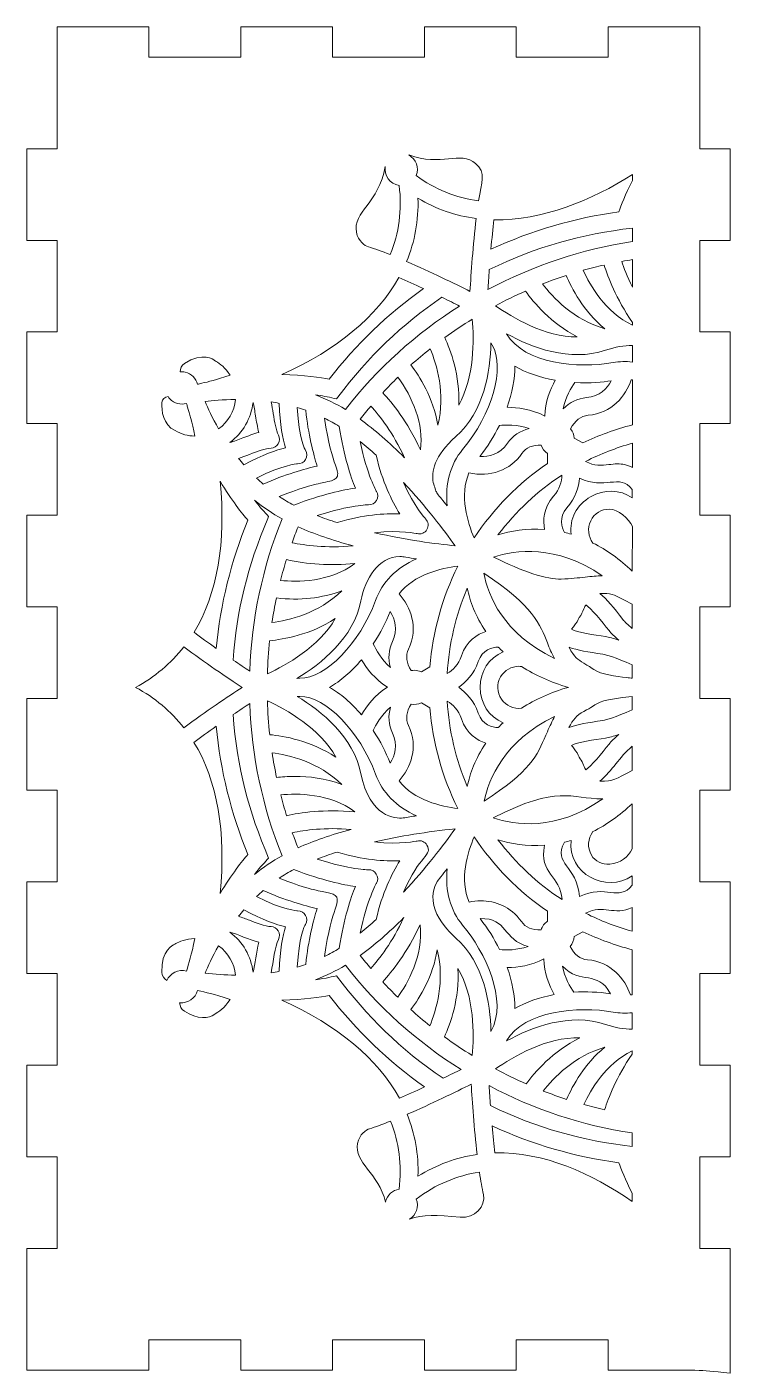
# Model space of a CAD drawing. Header units: inches. Extents: x 19 to 901, y 150 to 529.
# Drawn here: x 475 to 673.1, y 150 to 529.2 of the extents above; entities that cross this region are included whole.
import ezdxf

# ---------------------------------------------------------------- set-up
doc = ezdxf.new("R2010")
doc.units = ezdxf.units.IN
doc.header["$MEASUREMENT"] = 0
doc.layers.add('_U+0421_U+043B_U+043E_U+0439 1', color=7, linetype='Continuous')

# ---------------------------------------------------------------- blocks, each defined once
blk = doc.blocks.new('block 2')
at = {"layer": '_U+0421_U+043B_U+043E_U+0439 1', "lineweight": 0}
for points, knots in [([(673.06, 469.06), (673.06, 469.06), (673.06, 494.87), (673.06, 494.87), (673.06, 494.87), (664.56, 494.87), (664.56, 494.87), (664.56, 494.87), (664.56, 520.68), (664.56, 520.68), (664.56, 520.68), (664.56, 520.68), (664.56, 520.68), (664.56, 520.68), (664.56, 529.18), (664.56, 529.18), (664.56, 529.18), (638.7, 529.18), (638.7, 529.18), (638.7, 529.18), (638.7, 520.68), (638.7, 520.68), (638.7, 520.68), (612.84, 520.68), (612.84, 520.68), (612.84, 520.68), (612.84, 529.18), (612.84, 529.18), (612.84, 529.18), (586.99, 529.18), (586.99, 529.18), (586.99, 529.18), (586.99, 520.68), (586.99, 520.68), (586.99, 520.68), (561.13, 520.68), (561.13, 520.68), (561.13, 520.68), (561.13, 529.18), (561.13, 529.18), (561.13, 529.18), (535.27, 529.18), (535.27, 529.18), (535.27, 529.18), (535.27, 520.68), (535.27, 520.68), (535.27, 520.68), (509.41, 520.68), (509.41, 520.68), (509.41, 520.68), (509.41, 529.18), (509.41, 529.18), (509.41, 529.18), (483.55, 529.18), (483.55, 529.18), (483.55, 518.22), (483.55, 526.81), (483.55, 494.87), (483.55, 494.87), (475.05, 494.87), (475.05, 494.87), (475.05, 494.87), (475.05, 469.06), (475.05, 469.06), (475.05, 469.06), (483.55, 469.06), (483.55, 469.06), (483.55, 469.06), (483.56, 443.25), (483.56, 443.25), (483.56, 443.25), (475.05, 443.25), (475.05, 443.25), (475.05, 443.25), (475.05, 417.43), (475.05, 417.43), (475.05, 417.43), (483.56, 417.43), (483.56, 417.43), (483.56, 417.43), (483.56, 391.62), (483.56, 391.62), (483.56, 391.62), (475.05, 391.62), (475.05, 391.62), (475.05, 391.62), (475.05, 365.81), (475.05, 365.81), (475.05, 365.81), (483.56, 365.81), (483.56, 365.81), (483.56, 365.81), (483.56, 340), (483.56, 340), (483.56, 340), (475.05, 340), (475.05, 340), (475.05, 340), (475.05, 314.19), (475.05, 314.19), (475.05, 314.19), (483.57, 314.19), (483.57, 314.19), (483.57, 314.19), (483.57, 288.38), (483.57, 288.38), (483.57, 288.38), (475.05, 288.38), (475.05, 288.38), (475.05, 288.38), (475.05, 262.56), (475.05, 262.56), (475.05, 262.56), (483.57, 262.56), (483.57, 262.56), (483.57, 262.56), (483.57, 236.75), (483.57, 236.75), (483.57, 236.75), (475.05, 236.75), (475.05, 236.75), (475.05, 236.75), (475.05, 210.94), (475.05, 210.94), (475.05, 210.94), (483.57, 210.94), (483.57, 210.94), (483.57, 210.94), (483.58, 185.13), (483.58, 185.13), (483.58, 185.13), (475.05, 185.13), (475.05, 185.13), (475.05, 185.13), (475.05, 150.81), (475.05, 150.81), (485.96, 150.79), (479.03, 150.79), (509.41, 150.79), (509.41, 150.79), (509.41, 159.32), (509.41, 159.32), (509.41, 159.32), (535.27, 159.32), (535.27, 159.32), (535.27, 159.32), (535.27, 150.79), (535.27, 150.79), (535.27, 150.79), (561.13, 150.79), (561.13, 150.79), (561.13, 150.79), (561.13, 159.32), (561.13, 159.32), (561.13, 159.32), (586.99, 159.32), (586.99, 159.32), (586.99, 159.32), (586.99, 150.79), (586.99, 150.79), (586.99, 150.79), (612.84, 150.79), (612.84, 150.79), (612.84, 150.79), (612.84, 159.32), (612.84, 159.32), (612.84, 159.32), (638.7, 159.32), (638.7, 159.32), (638.7, 159.32), (638.7, 150.79), (638.7, 150.79), (669.08, 150.79), (662.15, 151.02), (673.06, 150), (673.06, 150), (673.06, 185.13), (673.06, 185.13), (673.06, 185.13), (664.56, 185.13), (664.56, 185.13), (664.56, 185.13), (664.56, 210.94), (664.56, 210.94), (664.56, 210.94), (673.06, 210.94), (673.06, 210.94), (673.06, 210.94), (673.06, 236.75), (673.06, 236.75), (673.06, 236.75), (664.56, 236.75), (664.56, 236.75), (664.56, 236.75), (664.56, 262.56), (664.56, 262.56), (664.56, 262.56), (673.06, 262.56), (673.06, 262.56), (673.06, 262.56), (673.06, 288.38), (673.06, 288.38), (673.06, 288.38), (664.56, 288.38), (664.56, 288.38), (664.56, 288.38), (664.56, 314.19), (664.56, 314.19), (664.56, 314.19), (673.06, 314.19), (673.06, 314.19), (673.06, 314.19), (673.06, 340), (673.06, 340), (673.06, 340), (664.56, 340), (664.56, 340), (664.56, 340), (664.56, 365.81), (664.56, 365.81), (664.56, 365.81), (673.06, 365.81), (673.06, 365.81), (673.06, 365.81), (673.06, 391.62), (673.06, 391.62), (673.06, 391.62), (664.56, 391.62), (664.56, 391.62), (664.56, 391.62), (664.56, 417.44), (664.56, 417.44), (664.56, 417.44), (673.06, 417.44), (673.06, 417.44), (673.06, 417.44), (673.06, 443.25), (673.06, 443.25), (673.06, 443.25), (664.56, 443.25), (664.56, 443.25), (664.56, 443.25), (664.56, 469.06), (664.56, 469.06), (664.56, 469.06), (673.06, 469.06), (673.06, 469.06), (673.06, 469.06), (673.06, 469.06), (673.06, 469.06)], [0, 0, 0, 0, 1, 1, 1, 2, 2, 2, 3, 3, 3, 4, 4, 4, 5, 5, 5, 6, 6, 6, 7, 7, 7, 8, 8, 8, 9, 9, 9, 10, 10, 10, 11, 11, 11, 12, 12, 12, 13, 13, 13, 14, 14, 14, 15, 15, 15, 16, 16, 16, 17, 17, 17, 18, 18, 18, 19, 19, 19, 20, 20, 20, 21, 21, 21, 22, 22, 22, 23, 23, 23, 24, 24, 24, 25, 25, 25, 26, 26, 26, 27, 27, 27, 28, 28, 28, 29, 29, 29, 30, 30, 30, 31, 31, 31, 32, 32, 32, 33, 33, 33, 34, 34, 34, 35, 35, 35, 36, 36, 36, 37, 37, 37, 38, 38, 38, 39, 39, 39, 40, 40, 40, 41, 41, 41, 42, 42, 42, 43, 43, 43, 44, 44, 44, 45, 45, 45, 46, 46, 46, 47, 47, 47, 48, 48, 48, 49, 49, 49, 50, 50, 50, 51, 51, 51, 52, 52, 52, 53, 53, 53, 54, 54, 54, 55, 55, 55, 56, 56, 56, 57, 57, 57, 58, 58, 58, 59, 59, 59, 60, 60, 60, 61, 61, 61, 62, 62, 62, 63, 63, 63, 64, 64, 64, 65, 65, 65, 66, 66, 66, 67, 67, 67, 68, 68, 68, 69, 69, 69, 70, 70, 70, 71, 71, 71, 72, 72, 72, 73, 73, 73, 74, 74, 74, 75, 75, 75, 76, 76, 76, 77, 77, 77, 78, 78, 78, 79, 79, 79, 80, 80, 80, 81, 81, 81, 82, 82, 82, 83, 83, 83, 83]), ([(601.39, 490.72), (604.45, 488.08), (603.04, 485.42), (602.25, 480.21), (595.83, 481.02), (589.93, 483.4), (584.67, 487.3), (585.58, 489.54), (584.58, 491.89), (582.59, 493.11), (591.61, 489.73), (597.17, 494.38), (601.39, 490.72)], [0, 0, 0, 0, 1, 1, 1, 2, 2, 2, 3, 3, 3, 4, 4, 4, 4]), ([(575.93, 489.84), (575.69, 487.43), (577.14, 484.91), (579.88, 484.53), (580.7, 477.61), (579.85, 471.06), (577.33, 465.03), (574.98, 465.97), (572.92, 466.71), (571.2, 467.25), (570.25, 467.55), (568.33, 468.78), (567.84, 471.36), (566.74, 477.07), (574.25, 479.64), (575.93, 489.84)], [0, 0, 0, 0, 1, 1, 1, 2, 2, 2, 3, 3, 3, 4, 4, 4, 5, 5, 5, 5]), ([(606.57, 474.86), (620.22, 474.6), (634.11, 480.36), (645.57, 487.59), (645.57, 487.59), (645.57, 485.9), (645.57, 485.9), (643.58, 481.96), (642.38, 478.85), (641.75, 477.07), (629.3, 475.39), (617.18, 471.85), (605.71, 466.55), (605.98, 469.57), (606.27, 472.35), (606.57, 474.86)], [0, 0, 0, 0, 1, 1, 1, 2, 2, 2, 3, 3, 3, 4, 4, 4, 5, 5, 5, 5]), ([(585.17, 480.93), (590.21, 477.88), (595.71, 475.96), (601.57, 475.21), (600.67, 467.75), (600.12, 459.69), (599.82, 454.69), (595.56, 456.84), (588.66, 460.21), (581.98, 463.1), (584.29, 468.71), (585.36, 474.69), (585.17, 480.93)], [0, 0, 0, 0, 1, 1, 1, 2, 2, 2, 3, 3, 3, 4, 4, 4, 4]), ([(605.24, 460.81), (618.56, 467.34), (631.22, 470.77), (645.57, 472.51), (645.57, 472.51), (645.56, 468.69), (645.56, 468.69), (631.28, 466.54), (617.6, 461.99), (604.86, 455.17), (604.96, 456.72), (605.09, 458.66), (605.24, 460.81)], [0, 0, 0, 0, 1, 1, 1, 2, 2, 2, 3, 3, 3, 4, 4, 4, 4]), ([(642.57, 463.12), (643.6, 463.31), (644.59, 463.48), (645.56, 463.64), (645.56, 463.64), (645.56, 455.86), (645.56, 455.86), (644.07, 458.87), (643.13, 461.4), (642.57, 463.12)], [0, 0, 0, 0, 1, 1, 1, 2, 2, 2, 3, 3, 3, 3]), ([(620.23, 456.77), (622.42, 457.63), (624.65, 458.43), (626.89, 459.16), (628.37, 455.65), (631.75, 449.07), (637.8, 444.18), (629.05, 446.55), (623.03, 453.09), (620.23, 456.77)], [0, 0, 0, 0, 1, 1, 1, 2, 2, 2, 3, 3, 3, 3]), ([(631.72, 460.62), (633.67, 461.17), (635.65, 461.67), (637.62, 462.11), (638.66, 458.71), (640.94, 452.76), (645.55, 445.9), (645.55, 445.9), (645.55, 445.15), (645.55, 445.15), (637.84, 448.86), (633.55, 456.51), (631.72, 460.62)], [0, 0, 0, 0, 1, 1, 1, 2, 2, 2, 3, 3, 3, 4, 4, 4, 4]), ([(579.8, 458.59), (581.93, 457.67), (584.24, 456.63), (586.69, 455.49), (576.62, 448.29), (567.72, 439.72), (560.2, 429.98), (557.84, 430.43), (553.12, 431.16), (546.79, 431.24), (562.39, 438.29), (573.72, 447.67), (579.8, 458.59)], [0, 0, 0, 0, 1, 1, 1, 2, 2, 2, 3, 3, 3, 4, 4, 4, 4]), ([(564.73, 421.45), (562.09, 423.05), (559.28, 424.41), (556.29, 425.53), (558.06, 425.29), (559.86, 424.97), (561.59, 424.54), (561.59, 424.54), (562.23, 424.39), (562.23, 424.39), (562.23, 424.39), (562.63, 424.91), (562.63, 424.91), (571.24, 436.37), (580.55, 445.31), (591.89, 453.02), (593.81, 452.09), (595.53, 451.24), (596.91, 450.55), (584.57, 442.78), (573.75, 433), (564.73, 421.45)], [0, 0, 0, 0, 1, 1, 1, 2, 2, 2, 3, 3, 3, 4, 4, 4, 5, 5, 5, 6, 6, 6, 7, 7, 7, 7]), ([(630.03, 441.86), (620.89, 441.86), (611.74, 447.32), (607.02, 450.65), (609.77, 452.13), (612.6, 453.51), (615.46, 454.78), (617.69, 451.63), (622.57, 445.7), (630.03, 441.86)], [0, 0, 0, 0, 1, 1, 1, 2, 2, 2, 3, 3, 3, 3]), ([(596.63, 422.67), (597.01, 431.01), (594.33, 438.17), (592.71, 441.66), (595.21, 443.48), (597.8, 445.22), (600.44, 446.85), (600.96, 441.14), (601.12, 430.57), (596.63, 422.67)], [0, 0, 0, 0, 1, 1, 1, 2, 2, 2, 3, 3, 3, 3]), ([(597.75, 410.14), (594.24, 405.96), (592.76, 400.53), (593.39, 394.29), (592.76, 395.07), (592.26, 395.68), (591.87, 396.15), (590.71, 397.57), (590.46, 397.87), (590.1, 398.76), (590.1, 398.76), (590, 399.09), (590, 399.09), (589.83, 399.67), (589.66, 400.24), (589.48, 400.81), (588.96, 403.73), (589.65, 408.33), (595.82, 413.77), (603.78, 420.79), (605.57, 432.15), (605.72, 440.21), (605.72, 440.21), (606.1, 439.56), (606.1, 439.56), (609.79, 433.24), (606.04, 420.04), (597.75, 410.14)], [0, 0, 0, 0, 1, 1, 1, 2, 2, 2, 3, 3, 3, 4, 4, 4, 5, 5, 5, 6, 6, 6, 7, 7, 7, 8, 8, 8, 9, 9, 9, 9]), ([(640.16, 434.63), (630.28, 432.89), (615.14, 434.13), (610.12, 442.77), (617.15, 438.87), (627.9, 434.72), (637.98, 438.11), (640.76, 439.04), (643.29, 439.5), (645.55, 439.44), (645.55, 439.44), (645.55, 434.79), (645.55, 434.79), (643.75, 435), (641.94, 434.94), (640.16, 434.63)], [0, 0, 0, 0, 1, 1, 1, 2, 2, 2, 3, 3, 3, 4, 4, 4, 5, 5, 5, 5]), ([(519.38, 434.37), (524.61, 437.73), (527.72, 435.4), (527.9, 435.26), (528.02, 435.18), (528.17, 435.08), (528.33, 434.98), (529.34, 434.32), (530.94, 433.28), (532.24, 431.05), (528.21, 429.73), (526.21, 429.26), (524.26, 428.8), (523.87, 428.71), (523.49, 428.62), (523.09, 428.52), (522.66, 430.16), (521.34, 431.48), (519.59, 431.91), (519.11, 432.03), (518.64, 432.07), (518.18, 432.04), (518.24, 432.98), (518.54, 433.83), (519.38, 434.37)], [0, 0, 0, 0, 1, 1, 1, 2, 2, 2, 3, 3, 3, 4, 4, 4, 5, 5, 5, 6, 6, 6, 7, 7, 7, 8, 8, 8, 8]), ([(583.2, 433.96), (584.96, 435.53), (586.77, 437.06), (588.61, 438.53), (590.4, 434.27), (593.07, 425.79), (590.73, 417), (589.53, 424.69), (585.5, 430.92), (583.2, 433.96)], [0, 0, 0, 0, 1, 1, 1, 2, 2, 2, 3, 3, 3, 3]), ([(620.85, 419.57), (617.12, 421.58), (613.11, 422.03), (610.31, 422.03), (610.3, 422.03), (610.29, 422.03), (610.28, 422.03), (611.74, 426.12), (612.48, 430.07), (612.44, 433.64), (615.57, 431.79), (619.45, 430.44), (623.84, 429.67), (622.36, 427.05), (620.94, 423.54), (620.85, 419.57)], [0, 0, 0, 0, 1, 1, 1, 2, 2, 2, 3, 3, 3, 4, 4, 4, 5, 5, 5, 5]), ([(585.86, 410.1), (582.14, 418.05), (577.91, 423.32), (575.27, 426.14), (576.65, 427.63), (578.07, 429.09), (579.52, 430.51), (583.55, 424.99), (586.93, 417.25), (585.86, 410.1)], [0, 0, 0, 0, 1, 1, 1, 2, 2, 2, 3, 3, 3, 3]), ([(626.08, 421.62), (626.68, 424.88), (628.31, 427.58), (629.34, 429.03), (633.81, 428.77), (637.26, 429.15), (639.62, 429.49), (638.44, 427.26), (636.35, 425.08), (632.67, 424.76), (630.1, 424.54), (627.87, 423.47), (626.08, 421.62)], [0, 0, 0, 0, 1, 1, 1, 2, 2, 2, 3, 3, 3, 4, 4, 4, 4]), ([(631.62, 411.99), (631.62, 411.99), (629.18, 413.37), (629.18, 413.37), (629.1, 414.31), (628.76, 415.19), (628.17, 415.93), (629.35, 418.31), (631, 419.6), (633.09, 419.78), (639.79, 420.36), (643.67, 425.18), (645.2, 429.78), (645.31, 429.76), (645.43, 429.75), (645.55, 429.73), (645.55, 429.73), (645.54, 417.07), (645.54, 417.07), (640.73, 415.83), (636.05, 414.12), (631.62, 411.99)], [0, 0, 0, 0, 1, 1, 1, 2, 2, 2, 3, 3, 3, 4, 4, 4, 5, 5, 5, 6, 6, 6, 7, 7, 7, 7]), ([(513.04, 423.39), (513.09, 424.46), (513.87, 424.86), (514.8, 425.04), (514.94, 424.83), (515.1, 424.63), (515.28, 424.44), (516.52, 423.14), (518.33, 422.66), (519.97, 423.11), (520.07, 422.77), (520.18, 422.43), (520.28, 422.09), (520.84, 420.21), (521.47, 418.11), (522.35, 413.92), (520.41, 413.94), (518.51, 414.45), (516.76, 415.46), (513.28, 417.11), (512.93, 421.14), (513.04, 423.39)], [0, 0, 0, 0, 1, 1, 1, 2, 2, 2, 3, 3, 3, 4, 4, 4, 5, 5, 5, 6, 6, 6, 7, 7, 7, 7]), ([(529.03, 415.99), (527.25, 419.1), (526.02, 421.83), (525.26, 423.66), (527.22, 423.92), (530.2, 424.21), (533.77, 424.23), (533.48, 420.88), (531.77, 417.91), (529.03, 415.99)], [0, 0, 0, 0, 1, 1, 1, 2, 2, 2, 3, 3, 3, 3]), ([(538.72, 423.4), (538.99, 422.35), (539.21, 421.01), (539.44, 419.61), (539.69, 418.04), (539.96, 416.43), (540.33, 414.96), (538.88, 414.55), (537.35, 413.97), (535.87, 413.41), (534.55, 412.91), (533.28, 412.43), (532.23, 412.14), (535.84, 414.82), (538.21, 418.93), (538.72, 423.4)], [0, 0, 0, 0, 1, 1, 1, 2, 2, 2, 3, 3, 3, 4, 4, 4, 5, 5, 5, 5]), ([(545.88, 414.19), (545.16, 415.57), (544.78, 417.96), (544.4, 420.27), (544.22, 421.37), (544.04, 422.49), (543.82, 423.54), (544.59, 423.42), (545.35, 423.29), (546.09, 423.15), (546.33, 417.05), (547.11, 413.08), (547.85, 410.62), (545.35, 410.02), (541.52, 408.72), (536.12, 405.87), (535.62, 406.45), (535.13, 407.04), (534.65, 407.65), (535.64, 407.97), (536.69, 408.37), (537.71, 408.76), (539.92, 409.6), (542.21, 410.46), (543.78, 410.53), (544.63, 410.57), (545.4, 411.04), (545.83, 411.78), (546.26, 412.53), (546.28, 413.42), (545.88, 414.19)], [0, 0, 0, 0, 1, 1, 1, 2, 2, 2, 3, 3, 3, 4, 4, 4, 5, 5, 5, 6, 6, 6, 7, 7, 7, 8, 8, 8, 9, 9, 9, 10, 10, 10, 10]), ([(553.47, 409.92), (553.41, 410.03), (551.66, 413.19), (551.16, 421.94), (551.96, 421.71), (552.76, 421.45), (553.55, 421.18), (554.24, 414.53), (555.74, 408.82), (556.76, 405.47), (553.35, 404.68), (547.65, 403.12), (541.55, 400.4), (540.92, 400.95), (540.3, 401.51), (539.7, 402.09), (547.18, 405.85), (550.8, 406.08), (551.26, 406.09), (552.2, 406.08), (553.02, 406.53), (553.5, 407.32), (553.98, 408.13), (553.97, 409.12), (553.47, 409.92)], [0, 0, 0, 0, 1, 1, 1, 2, 2, 2, 3, 3, 3, 4, 4, 4, 5, 5, 5, 6, 6, 6, 7, 7, 7, 8, 8, 8, 8]), ([(581.41, 407.8), (577.12, 412.11), (572.93, 415.75), (568.9, 418.67), (569.9, 419.94), (570.91, 421.18), (571.93, 422.37), (574.39, 419.67), (578.11, 414.87), (581.41, 407.8)], [0, 0, 0, 0, 1, 1, 1, 2, 2, 2, 3, 3, 3, 3]), ([(561.92, 405.75), (561.17, 407.91), (559.84, 411.8), (558.86, 418.98), (560.3, 418.27), (561.65, 417.51), (563.01, 416.64), (564.34, 408.11), (566.24, 402.41), (567.53, 399.26), (564.15, 398.79), (558.27, 397.59), (550.22, 394.47), (548.78, 395.22), (547.44, 396.01), (546.11, 396.9), (552.82, 399.65), (556.88, 400.49), (559.14, 400.96), (560.95, 401.34), (561.85, 401.53), (562.33, 402.36), (562.8, 403.19), (562.49, 404.1), (561.92, 405.75)], [0, 0, 0, 0, 1, 1, 1, 2, 2, 2, 3, 3, 3, 4, 4, 4, 5, 5, 5, 6, 6, 6, 7, 7, 7, 8, 8, 8, 8]), ([(616.48, 416.05), (613.94, 415.44), (611.86, 414.03), (610.36, 411.89), (608.18, 408.76), (605.17, 408.07), (602.61, 408.21), (604.83, 411.07), (606.56, 413.82), (608.09, 416.91), (609.72, 417.09), (613.12, 417.25), (616.48, 416.05)], [0, 0, 0, 0, 1, 1, 1, 2, 2, 2, 3, 3, 3, 4, 4, 4, 4]), ([(573.47, 398.34), (573.44, 398.39), (570.87, 402.86), (568.87, 412.4), (570.35, 411.21), (571.87, 409.91), (573.39, 408.53), (575.12, 401.08), (577.79, 395.63), (580.05, 392.03), (575.8, 392.18), (569.75, 391.77), (562.42, 389.54), (560.46, 390.17), (558.58, 390.83), (556.81, 391.52), (566.13, 394.58), (571.21, 394.56), (571.24, 394.56), (572.14, 394.51), (572.99, 394.98), (573.47, 395.78), (573.95, 396.59), (573.95, 397.55), (573.47, 398.34)], [0, 0, 0, 0, 1, 1, 1, 2, 2, 2, 3, 3, 3, 4, 4, 4, 5, 5, 5, 6, 6, 6, 7, 7, 7, 8, 8, 8, 8]), ([(600.98, 385.23), (599.17, 389.53), (596.79, 397.24), (599.53, 403.59), (605.48, 402.23), (611.15, 404.28), (614.46, 409.03), (615.61, 410.67), (617.45, 411.48), (619.86, 411.4), (620.19, 410.43), (620.81, 409.61), (621.64, 409.02), (621.64, 409.02), (621.62, 406.22), (621.62, 406.22), (613.52, 400.68), (606.42, 393.46), (600.98, 385.23)], [0, 0, 0, 0, 1, 1, 1, 2, 2, 2, 3, 3, 3, 4, 4, 4, 5, 5, 5, 6, 6, 6, 6]), ([(641.36, 406.08), (640.52, 406.08), (639.7, 405.99), (638.9, 405.9), (636.85, 405.67), (634.9, 405.45), (632.38, 406.79), (636.57, 408.92), (640.98, 410.63), (645.54, 411.9), (645.54, 411.9), (645.54, 405.12), (645.54, 405.12), (644.02, 405.87), (642.66, 406.08), (641.36, 406.08)], [0, 0, 0, 0, 1, 1, 1, 2, 2, 2, 3, 3, 3, 4, 4, 4, 5, 5, 5, 5]), ([(620.84, 387.64), (615.68, 388.01), (611.18, 387.17), (607.7, 386.07), (612.68, 392.68), (618.84, 398.45), (625.72, 402.94), (625.62, 401.1), (625.06, 398.94), (623.37, 397.02), (620.4, 393.64), (620.34, 390.07), (620.84, 387.64)], [0, 0, 0, 0, 1, 1, 1, 2, 2, 2, 3, 3, 3, 4, 4, 4, 4]), ([(628.28, 386.27), (627.64, 386.46), (627.01, 386.63), (626.39, 386.78), (625.66, 388.16), (624.72, 390.98), (627.12, 393.71), (629.58, 396.51), (630.45, 399.59), (630.67, 402.08), (634.23, 400.39), (637.02, 400.67), (639.32, 400.9), (641.86, 401.15), (643.56, 401.32), (645.53, 398.86), (645.53, 397.89), (645.53, 397.13), (645.53, 396.53), (642.05, 398.91), (637.65, 399.08), (633.79, 396.85), (629.84, 394.58), (627.79, 390.55), (628.28, 386.27)], [0, 0, 0, 0, 1, 1, 1, 2, 2, 2, 3, 3, 3, 4, 4, 4, 5, 5, 5, 6, 6, 6, 7, 7, 7, 8, 8, 8, 8]), ([(529.46, 401.22), (532.7, 395.78), (535.68, 392.06), (537.25, 390.24), (532.52, 378.73), (529.54, 366.59), (528.37, 354.12), (526.1, 355.72), (523.99, 357.24), (522.1, 358.65), (528.66, 369.41), (531.17, 384.03), (529.46, 401.22)], [0, 0, 0, 0, 1, 1, 1, 2, 2, 2, 3, 3, 3, 4, 4, 4, 4]), ([(572.97, 386.69), (580.28, 387.57), (584.85, 386.45), (584.9, 386.44), (586, 386.15), (587.12, 386.62), (587.69, 387.6), (588.27, 388.59), (588.12, 389.8), (587.32, 390.61), (587.28, 390.65), (584.03, 394.07), (581.13, 400.82), (587.34, 394.14), (592.46, 387.43), (595.64, 383.03), (590.23, 383.58), (581.86, 384.66), (572.97, 386.69)], [0, 0, 0, 0, 1, 1, 1, 2, 2, 2, 3, 3, 3, 4, 4, 4, 5, 5, 5, 6, 6, 6, 6]), ([(542.86, 390.67), (542.86, 390.67), (543.11, 391.28), (543.11, 391.28), (543.11, 391.28), (542.66, 391.75), (542.66, 391.75), (541.43, 393.04), (540.25, 394.44), (539.16, 395.85), (541.62, 393.83), (544.2, 392.06), (546.91, 390.58), (541.36, 376.87), (538.3, 362.46), (537.78, 347.72), (536.5, 348.57), (534.9, 349.64), (533.11, 350.85), (534.08, 364.64), (537.18, 377.3), (542.86, 390.67)], [0, 0, 0, 0, 1, 1, 1, 2, 2, 2, 3, 3, 3, 4, 4, 4, 5, 5, 5, 6, 6, 6, 7, 7, 7, 7]), ([(645.53, 375.89), (641.99, 379.23), (638.27, 381.88), (634.44, 383.81), (633.08, 385.61), (632.84, 387.97), (633.82, 390.02), (634.81, 392.1), (636.79, 393.35), (639.1, 393.35), (641.52, 393.35), (644.62, 390.7), (645.58, 388.46), (645.58, 388.46), (645.53, 375.89), (645.53, 375.89)], [0, 0, 0, 0, 1, 1, 1, 2, 2, 2, 3, 3, 3, 4, 4, 4, 5, 5, 5, 5]), ([(566.94, 383), (559.26, 382.33), (553.28, 383.14), (549.71, 383.9), (550.24, 385.38), (550.8, 386.87), (551.4, 388.36), (555.9, 386.34), (561.11, 384.55), (566.94, 383)], [0, 0, 0, 0, 1, 1, 1, 2, 2, 2, 3, 3, 3, 3]), ([(632.28, 374.2), (630.35, 373.99), (628.16, 373.74), (625.54, 373.63), (621.57, 373.49), (614.56, 375.78), (606.47, 379.86), (612.47, 381.82), (624.01, 383.5), (637.08, 374.59), (635.6, 374.57), (634.04, 374.39), (632.28, 374.2)], [0, 0, 0, 0, 1, 1, 1, 2, 2, 2, 3, 3, 3, 4, 4, 4, 4]), ([(573.21, 367.64), (568.79, 355.54), (559.24, 345.7), (551.91, 345.7), (551.91, 345.7), (551.04, 345.63), (551.04, 345.63), (557.96, 349.77), (566.99, 357.03), (569.11, 367.5), (570.36, 373.73), (573.89, 379.97), (580.08, 379.97), (580.62, 379.97), (581.17, 379.93), (581.75, 379.83), (582.74, 379.66), (583.74, 379.5), (584.75, 379.35), (579.04, 376.77), (575.08, 372.77), (573.21, 367.64)], [0, 0, 0, 0, 1, 1, 1, 2, 2, 2, 3, 3, 3, 4, 4, 4, 5, 5, 5, 6, 6, 6, 7, 7, 7, 7]), ([(567.4, 378.01), (560.26, 372.71), (551.11, 372.79), (546.47, 373.27), (546.97, 375.23), (547.52, 377.19), (548.12, 379.12), (553.85, 377.79), (560.57, 377.41), (567.4, 378.01)], [0, 0, 0, 0, 1, 1, 1, 2, 2, 2, 3, 3, 3, 3]), ([(588.54, 348.92), (588.54, 348.92), (586.13, 347.51), (586.13, 347.51), (585.49, 347.8), (584.8, 347.95), (584.11, 347.95), (583.83, 347.95), (583.55, 347.93), (583.27, 347.88), (581.9, 350.02), (581.64, 352.04), (582.52, 353.91), (585.39, 360.05), (583.11, 365.84), (579.84, 369.47), (583.98, 374.92), (591.8, 376.7), (596.39, 377.28), (591.99, 368.46), (589.29, 358.71), (588.54, 348.92)], [0, 0, 0, 0, 1, 1, 1, 2, 2, 2, 3, 3, 3, 4, 4, 4, 5, 5, 5, 6, 6, 6, 7, 7, 7, 7]), ([(603.71, 375.29), (617.57, 366.26), (619.73, 360.65), (621.64, 355.67), (622.21, 354.19), (622.76, 352.75), (623.59, 351.32), (609.09, 358.21), (604.9, 369.11), (603.71, 375.29)], [0, 0, 0, 0, 1, 1, 1, 2, 2, 2, 3, 3, 3, 3]), ([(563.69, 370.34), (557.29, 363.97), (548.65, 362.01), (544.06, 361.41), (544.41, 363.73), (544.83, 366.06), (545.32, 368.35), (551.78, 367.54), (558.26, 368.25), (563.69, 370.34)], [0, 0, 0, 0, 1, 1, 1, 2, 2, 2, 3, 3, 3, 3]), ([(599.03, 371.06), (599.82, 367.5), (601.34, 363.17), (604.25, 358.89), (601.89, 358.11), (598.83, 356.28), (597.39, 352.01), (596.57, 349.57), (594.97, 348), (593.43, 347.01), (593.88, 355.22), (595.79, 363.44), (599.03, 371.06)], [0, 0, 0, 0, 1, 1, 1, 2, 2, 2, 3, 3, 3, 4, 4, 4, 4]), ([(645.52, 359.76), (644.27, 360.79), (643.39, 361.63), (642.89, 362.26), (640.29, 365.54), (638.27, 368.01), (636.42, 369.57), (639.48, 369.74), (640.37, 369.26), (642.92, 367.92), (643.62, 367.55), (644.48, 367.1), (645.52, 366.59), (645.52, 366.59), (645.52, 359.76), (645.52, 359.76)], [0, 0, 0, 0, 1, 1, 1, 2, 2, 2, 3, 3, 3, 4, 4, 4, 5, 5, 5, 5]), ([(577.99, 356.03), (576.9, 353.7), (576.71, 351.23), (577.42, 348.76), (574.86, 350.93), (573.33, 353.75), (572.59, 355.38), (574.7, 358.57), (576.09, 361.42), (577.35, 364.5), (578.72, 362.37), (579.59, 359.45), (577.99, 356.03)], [0, 0, 0, 0, 1, 1, 1, 2, 2, 2, 3, 3, 3, 4, 4, 4, 4]), ([(638.97, 359.15), (639.58, 358.38), (640.51, 357.47), (641.76, 356.4), (640.2, 356.95), (638.95, 357.29), (637.98, 357.43), (634.89, 357.89), (629.93, 358.62), (628.45, 359.51), (628.59, 359.72), (628.81, 360.04), (629.17, 360.51), (629.71, 361.24), (630.28, 361.99), (630.57, 362.86), (631.18, 363.56), (631.56, 364.45), (631.9, 365.25), (632.13, 365.79), (632.29, 366.14), (632.41, 366.36), (633.92, 365.52), (637.03, 361.6), (638.97, 359.15)], [0, 0, 0, 0, 1, 1, 1, 2, 2, 2, 3, 3, 3, 4, 4, 4, 5, 5, 5, 6, 6, 6, 7, 7, 7, 8, 8, 8, 8]), ([(561.89, 362.5), (557.31, 354.57), (548.01, 349.38), (542.77, 346.95), (542.86, 350.07), (543.07, 353.2), (543.4, 356.29), (547.25, 356.65), (554.84, 357.93), (561.89, 362.5)], [0, 0, 0, 0, 1, 1, 1, 2, 2, 2, 3, 3, 3, 3]), ([(505.64, 343.15), (511.02, 346.05), (515.59, 349.87), (519.24, 354.54), (525.08, 350.2), (531.56, 345.83), (535.62, 343.15), (531.99, 340.76), (525.24, 336.23), (519.24, 331.77), (515.59, 336.44), (511.02, 340.27), (505.64, 343.15)], [0, 0, 0, 0, 1, 1, 1, 2, 2, 2, 3, 3, 3, 4, 4, 4, 4]), ([(609.15, 333.17), (608.67, 332.72), (608.21, 332.26), (607.77, 331.8), (606.2, 331.87), (603.28, 332.48), (602.13, 335.9), (600.94, 339.43), (598.69, 341.72), (596.65, 343.16), (598.69, 344.59), (600.94, 346.88), (602.13, 350.41), (603.28, 353.82), (606.2, 354.44), (607.77, 354.51), (608.21, 354.05), (608.67, 353.6), (609.15, 353.14), (605.16, 351.42), (602.68, 347.68), (602.68, 343.19), (602.67, 338.66), (605.16, 334.89), (609.15, 333.17)], [0, 0, 0, 0, 1, 1, 1, 2, 2, 2, 3, 3, 3, 4, 4, 4, 5, 5, 5, 6, 6, 6, 7, 7, 7, 8, 8, 8, 8]), ([(645.51, 345.72), (645.08, 345.78), (644.54, 345.85), (643.86, 345.92), (641.14, 346.24), (636.59, 346.76), (634.67, 348.16), (633.53, 349), (632.59, 349.55), (631.85, 349.98), (630.17, 350.96), (629.23, 351.51), (627.71, 354.43), (629.99, 353.61), (633.12, 353.1), (637.25, 352.48), (638.3, 352.33), (640.58, 351.67), (645.51, 349.47), (645.51, 349.47), (645.51, 345.72), (645.51, 345.72)], [0, 0, 0, 0, 1, 1, 1, 2, 2, 2, 3, 3, 3, 4, 4, 4, 5, 5, 5, 6, 6, 6, 7, 7, 7, 7]), ([(569.24, 335.41), (566.41, 338.75), (563.34, 341.39), (560.23, 343.15), (563.35, 344.93), (566.43, 347.58), (569.27, 350.94), (570.67, 348.57), (573.04, 345.38), (576.59, 343.2), (573.02, 341.01), (570.64, 337.79), (569.24, 335.41)], [0, 0, 0, 0, 1, 1, 1, 2, 2, 2, 3, 3, 3, 4, 4, 4, 4]), ([(614.36, 337.28), (612.11, 337), (609.96, 337.97), (608.68, 339.84), (607.37, 341.75), (607.27, 344.08), (608.43, 346.09), (609.52, 347.97), (611.48, 349.08), (613.61, 349.08), (613.85, 349.08), (614.11, 349.06), (614.36, 349.03), (618.14, 346.55), (622.55, 344.58), (627.52, 343.15), (622.55, 341.73), (618.14, 339.76), (614.36, 337.28)], [0, 0, 0, 0, 1, 1, 1, 2, 2, 2, 3, 3, 3, 4, 4, 4, 5, 5, 5, 6, 6, 6, 6]), ([(533.11, 335.46), (534.88, 336.66), (536.48, 337.73), (537.78, 338.59), (538.3, 323.85), (541.36, 309.44), (546.91, 295.73), (544.2, 294.25), (541.62, 292.49), (539.16, 290.46), (540.95, 292.78), (542.15, 294.03), (543.12, 295.03), (537.57, 308.06), (534.16, 320.53), (533.11, 335.46)], [0, 0, 0, 0, 1, 1, 1, 2, 2, 2, 3, 3, 3, 4, 4, 4, 5, 5, 5, 5]), ([(562.05, 323.51), (554.97, 328.15), (547.3, 329.45), (543.43, 329.82), (543.08, 332.98), (542.86, 336.18), (542.77, 339.36), (548.09, 336.9), (557.55, 331.6), (562.05, 323.51)], [0, 0, 0, 0, 1, 1, 1, 2, 2, 2, 3, 3, 3, 3]), ([(573.21, 318.67), (575.08, 313.54), (579.04, 309.55), (584.75, 306.97), (583.5, 306.77), (582.27, 306.57), (580.99, 306.35), (578.84, 306.15), (571.6, 306.46), (569.11, 318.81), (567, 329.23), (558.04, 336.47), (551.15, 340.61), (551.15, 340.61), (551.91, 340.61), (551.91, 340.61), (559.24, 340.61), (568.79, 330.77), (573.21, 318.67)], [0, 0, 0, 0, 1, 1, 1, 2, 2, 2, 3, 3, 3, 4, 4, 4, 5, 5, 5, 6, 6, 6, 6]), ([(577.99, 330.28), (579.59, 326.87), (578.72, 323.95), (577.35, 321.81), (576.03, 325.03), (574.7, 327.76), (572.57, 330.96), (573.25, 332.42), (574.81, 335.34), (577.43, 337.59), (576.71, 335.11), (576.89, 332.62), (577.99, 330.28)], [0, 0, 0, 0, 1, 1, 1, 2, 2, 2, 3, 3, 3, 4, 4, 4, 4]), ([(579.84, 316.84), (583.11, 320.46), (585.39, 326.26), (582.52, 332.4), (581.64, 334.26), (581.9, 336.29), (583.27, 338.43), (584.25, 338.25), (585.23, 338.38), (586.13, 338.8), (586.13, 338.8), (588.55, 337.39), (588.55, 337.39), (589.29, 327.6), (591.99, 317.84), (596.4, 309.02), (591.8, 309.59), (583.99, 311.36), (579.84, 316.84)], [0, 0, 0, 0, 1, 1, 1, 2, 2, 2, 3, 3, 3, 4, 4, 4, 5, 5, 5, 6, 6, 6, 6]), ([(593.43, 339.3), (594.97, 338.31), (596.57, 336.74), (597.39, 334.3), (598.83, 330.03), (601.89, 328.2), (604.25, 327.42), (601.34, 323.14), (599.82, 318.81), (599.03, 315.25), (595.79, 322.87), (593.88, 331.09), (593.43, 339.3)], [0, 0, 0, 0, 1, 1, 1, 2, 2, 2, 3, 3, 3, 4, 4, 4, 4]), ([(645.51, 336.84), (640.58, 334.63), (638.3, 333.98), (637.25, 333.82), (633.1, 333.21), (629.96, 332.69), (627.68, 331.87), (628.75, 333.97), (629.81, 335.28), (631.91, 336.37), (632.97, 336.93), (633.68, 337.39), (634.32, 337.8), (636.22, 339.03), (637.2, 339.66), (645.51, 340.61), (645.51, 340.61), (645.51, 336.84), (645.51, 336.84)], [0, 0, 0, 0, 1, 1, 1, 2, 2, 2, 3, 3, 3, 4, 4, 4, 5, 5, 5, 6, 6, 6, 6]), ([(623.66, 334.95), (622.95, 333.67), (622.32, 332.24), (621.62, 330.64), (621.62, 330.64), (621.19, 329.64), (621.19, 329.64), (618.75, 324.02), (616.81, 319.52), (603.79, 311.07), (605.09, 317.24), (609.4, 328.08), (623.66, 334.95)], [0, 0, 0, 0, 1, 1, 1, 2, 2, 2, 3, 3, 3, 4, 4, 4, 4]), ([(522.09, 327.66), (523.99, 329.07), (526.09, 330.59), (528.37, 332.19), (529.54, 319.72), (532.52, 307.58), (537.25, 296.07), (535.68, 294.25), (532.69, 290.52), (529.45, 285.09), (531.17, 302.28), (528.65, 316.9), (522.09, 327.66)], [0, 0, 0, 0, 1, 1, 1, 2, 2, 2, 3, 3, 3, 4, 4, 4, 4]), ([(628.45, 326.8), (629.94, 327.69), (634.89, 328.42), (637.98, 328.88), (638.95, 329.02), (640.2, 329.36), (641.76, 329.91), (640.51, 328.84), (639.58, 327.93), (638.97, 327.16), (638.97, 327.16), (638.97, 327.16), (638.97, 327.16), (637.03, 324.71), (633.92, 320.78), (632.41, 319.94), (631.83, 321.06), (631.46, 322.44), (630.57, 323.45), (630.28, 324.32), (629.71, 325.07), (629.16, 325.81), (628.84, 326.23), (628.61, 326.55), (628.45, 326.8)], [0, 0, 0, 0, 1, 1, 1, 2, 2, 2, 3, 3, 3, 4, 4, 4, 5, 5, 5, 6, 6, 6, 7, 7, 7, 8, 8, 8, 8]), ([(645.5, 319.71), (640.68, 317.36), (640.31, 316.54), (636.42, 316.75), (640.08, 319.83), (641.69, 323.38), (645.5, 326.54), (645.5, 326.54), (645.5, 319.71), (645.5, 319.71)], [0, 0, 0, 0, 1, 1, 1, 2, 2, 2, 3, 3, 3, 3]), ([(563.69, 315.79), (559.04, 317.58), (554.33, 318.07), (550.56, 318.07), (548.48, 318.07), (546.7, 317.92), (545.36, 317.76), (544.87, 320.05), (544.45, 322.38), (544.09, 324.7), (548.67, 324.1), (557.29, 322.15), (563.69, 315.79)], [0, 0, 0, 0, 1, 1, 1, 2, 2, 2, 3, 3, 3, 4, 4, 4, 4]), ([(637.2, 311.71), (623.93, 302.51), (612.34, 304.35), (606.37, 306.4), (624.8, 315.82), (628, 311.81), (637.2, 311.71)], [0, 0, 0, 0, 1, 1, 1, 2, 2, 2, 2]), ([(567.41, 308.1), (558.66, 308.87), (551.96, 307.86), (548.18, 307), (547.58, 308.92), (547.02, 310.88), (546.52, 312.84), (551.15, 313.32), (560.27, 313.4), (567.41, 308.1)], [0, 0, 0, 0, 1, 1, 1, 2, 2, 2, 3, 3, 3, 3]), ([(645.5, 310.38), (645.5, 307.63), (645.5, 308.16), (645.46, 297.66), (644.47, 295.32), (642, 293.61), (639.24, 293.39), (636.95, 293.22), (635.05, 294.12), (634.03, 295.89), (632.81, 298), (632.98, 300.56), (634.44, 302.5), (638.25, 304.42), (641.96, 307.07), (645.5, 310.38)], [0, 0, 0, 0, 1, 1, 1, 2, 2, 2, 3, 3, 3, 4, 4, 4, 5, 5, 5, 5]), ([(566.34, 303.15), (560.76, 301.64), (555.75, 299.9), (551.4, 297.95), (550.83, 299.37), (550.29, 300.8), (549.78, 302.21), (553.23, 302.94), (558.97, 303.72), (566.34, 303.15)], [0, 0, 0, 0, 1, 1, 1, 2, 2, 2, 3, 3, 3, 3]), ([(581.13, 285.48), (585.65, 296.05), (589.35, 295.83), (587.7, 298.7), (587.12, 299.69), (586, 300.16), (584.91, 299.87), (584.85, 299.86), (580.29, 298.74), (572.97, 299.62), (580.04, 301.23), (587.88, 302.5), (595.64, 303.29), (592.46, 298.88), (587.34, 292.17), (581.13, 285.48)], [0, 0, 0, 0, 1, 1, 1, 2, 2, 2, 3, 3, 3, 4, 4, 4, 5, 5, 5, 5]), ([(600.99, 301.07), (606.42, 292.85), (613.52, 285.63), (621.62, 280.09), (621.62, 280.09), (621.64, 277.29), (621.64, 277.29), (620.78, 276.69), (620.15, 275.83), (619.83, 274.83), (617.32, 274.73), (615.44, 275.51), (614.28, 277.18), (611.28, 281.47), (606.9, 283), (602.86, 283), (601.72, 283), (600.61, 282.87), (599.56, 282.66), (596.79, 289.01), (599.17, 296.76), (600.99, 301.07)], [0, 0, 0, 0, 1, 1, 1, 2, 2, 2, 3, 3, 3, 4, 4, 4, 5, 5, 5, 6, 6, 6, 7, 7, 7, 7]), ([(607.7, 300.24), (611.18, 299.14), (615.68, 298.3), (620.84, 298.67), (619.16, 290.48), (625.39, 290.22), (625.73, 283.36), (618.84, 287.86), (612.68, 293.63), (607.7, 300.24)], [0, 0, 0, 0, 1, 1, 1, 2, 2, 2, 3, 3, 3, 3]), ([(645.49, 287.39), (641.67, 282.71), (638.19, 287.8), (630.67, 284.23), (629.88, 293.02), (623.15, 293.27), (626.4, 299.54), (627.02, 299.68), (627.65, 299.85), (628.28, 300.04), (627.24, 290.71), (638.09, 285.02), (645.5, 290.03), (645.49, 289.36), (645.49, 288.5), (645.49, 287.39)], [0, 0, 0, 0, 1, 1, 1, 2, 2, 2, 3, 3, 3, 4, 4, 4, 5, 5, 5, 5]), ([(571.29, 291.75), (571.09, 291.77), (566, 291.77), (556.81, 294.79), (558.58, 295.48), (560.41, 296.13), (562.42, 296.77), (569.74, 294.54), (575.79, 294.12), (580.05, 294.28), (577.79, 290.68), (575.12, 285.23), (573.39, 277.78), (571.87, 276.39), (570.35, 275.1), (568.87, 273.91), (570.84, 283.32), (573.32, 287.69), (573.47, 287.96), (574.53, 289.73), (573.06, 291.9), (571.29, 291.75)], [0, 0, 0, 0, 1, 1, 1, 2, 2, 2, 3, 3, 3, 4, 4, 4, 5, 5, 5, 6, 6, 6, 7, 7, 7, 7]), ([(595.82, 272.54), (593.31, 274.76), (585.6, 282.54), (591.58, 289.79), (592.19, 290.54), (592.79, 291.27), (593.39, 292.02), (592.76, 285.78), (594.24, 280.35), (597.75, 276.17), (604.08, 268.61), (610.61, 254.92), (605.72, 246.24), (605.55, 254.24), (603.75, 265.54), (595.82, 272.54)], [0, 0, 0, 0, 1, 1, 1, 2, 2, 2, 3, 3, 3, 4, 4, 4, 5, 5, 5, 5]), ([(559.12, 285.44), (556.87, 285.88), (552.83, 286.66), (546.11, 289.41), (547.45, 290.3), (548.78, 291.09), (550.22, 291.84), (558.27, 288.72), (564.15, 287.52), (567.53, 287.05), (566.24, 283.9), (564.34, 278.21), (563.01, 269.67), (561.66, 268.81), (560.3, 268.04), (558.86, 267.33), (559.83, 274.53), (561.13, 278.46), (561.86, 280.65), (563.02, 284.15), (562.75, 284.74), (559.12, 285.44)], [0, 0, 0, 0, 1, 1, 1, 2, 2, 2, 3, 3, 3, 4, 4, 4, 5, 5, 5, 6, 6, 6, 7, 7, 7, 7]), ([(551.26, 280.22), (551.13, 280.22), (547.51, 280.29), (539.7, 284.22), (540.3, 284.8), (540.92, 285.37), (541.55, 285.91), (547.65, 283.19), (553.35, 281.63), (556.76, 280.84), (555.73, 277.49), (554.24, 271.78), (553.55, 265.13), (552.76, 264.86), (551.96, 264.6), (551.16, 264.37), (551.63, 272.68), (553.21, 275.9), (553.46, 276.37), (554.51, 278), (553.35, 280.24), (551.26, 280.22)], [0, 0, 0, 0, 1, 1, 1, 2, 2, 2, 3, 3, 3, 4, 4, 4, 5, 5, 5, 6, 6, 6, 7, 7, 7, 7]), ([(645.48, 274.43), (640.95, 275.7), (636.56, 277.4), (632.39, 279.52), (637.4, 282.18), (640.43, 278.7), (645.48, 281.17), (645.48, 281.17), (645.48, 274.43), (645.48, 274.43)], [0, 0, 0, 0, 1, 1, 1, 2, 2, 2, 3, 3, 3, 3]), ([(543.82, 262.77), (544.5, 265.98), (544.83, 270.1), (545.88, 272.12), (546.72, 273.74), (545.6, 275.7), (543.78, 275.78), (542.3, 275.78), (539.15, 277.01), (537.77, 277.53), (536.73, 277.92), (535.67, 278.33), (534.64, 278.66), (535.13, 279.27), (535.62, 279.86), (536.12, 280.44), (541.52, 277.59), (545.35, 276.29), (547.85, 275.69), (547.11, 273.24), (546.33, 269.26), (546.09, 263.16), (545.35, 263.02), (544.59, 262.89), (543.82, 262.77)], [0, 0, 0, 0, 1, 1, 1, 2, 2, 2, 3, 3, 3, 4, 4, 4, 5, 5, 5, 6, 6, 6, 7, 7, 7, 8, 8, 8, 8]), ([(581.18, 278.28), (577.95, 271.39), (574.31, 266.67), (571.89, 263.97), (570.89, 265.16), (569.88, 266.39), (568.9, 267.64), (572.86, 270.5), (576.98, 274.07), (581.18, 278.28)], [0, 0, 0, 0, 1, 1, 1, 2, 2, 2, 3, 3, 3, 3]), ([(608.14, 269.3), (606.61, 272.41), (604.85, 275.21), (602.69, 278), (610.44, 278.28), (609.03, 271.97), (616.2, 270.19), (613.07, 269.07), (609.91, 269.13), (608.14, 269.3)], [0, 0, 0, 0, 1, 1, 1, 2, 2, 2, 3, 3, 3, 3]), ([(538.72, 262.91), (538.21, 267.39), (535.83, 271.5), (532.21, 274.18), (534.42, 273.57), (537.57, 272.13), (540.33, 271.35), (539.62, 268.55), (539.3, 265.14), (538.72, 262.91)], [0, 0, 0, 0, 1, 1, 1, 2, 2, 2, 3, 3, 3, 3]), ([(579.47, 255.85), (578.03, 257.26), (576.61, 258.72), (575.24, 260.2), (577.87, 263.04), (582.08, 268.33), (585.77, 276.26), (586.78, 267.48), (582.18, 259.63), (579.47, 255.85)], [0, 0, 0, 0, 1, 1, 1, 2, 2, 2, 3, 3, 3, 3]), ([(645.47, 256.57), (645.31, 256.55), (645.15, 256.52), (644.98, 256.51), (643.44, 261.07), (639.55, 265.85), (632.91, 266.42), (630.82, 266.6), (629.17, 267.87), (628.01, 270.2), (628.68, 270.97), (629.09, 271.92), (629.18, 272.94), (629.18, 272.94), (631.62, 274.32), (631.62, 274.32), (636.04, 272.2), (640.69, 270.5), (645.48, 269.26), (645.48, 269.26), (645.47, 256.57), (645.47, 256.57)], [0, 0, 0, 0, 1, 1, 1, 2, 2, 2, 3, 3, 3, 4, 4, 4, 5, 5, 5, 6, 6, 6, 7, 7, 7, 7]), ([(513.04, 262.92), (512.75, 269.12), (516.32, 270.65), (516.53, 270.74), (516.66, 270.8), (516.8, 270.87), (516.97, 270.96), (517.97, 271.48), (519.73, 272.38), (522.35, 272.39), (521.34, 267.58), (520.66, 265.52), (519.98, 263.21), (517.66, 263.89), (515.32, 262.58), (514.42, 260.56), (513.71, 261.12), (513.09, 261.82), (513.04, 262.92)], [0, 0, 0, 0, 1, 1, 1, 2, 2, 2, 3, 3, 3, 4, 4, 4, 5, 5, 5, 6, 6, 6, 6]), ([(525.26, 262.65), (526.02, 264.48), (527.25, 267.21), (529.02, 270.32), (531.73, 268.41), (533.48, 265.38), (533.78, 262.08), (530.9, 262.1), (527.94, 262.3), (525.26, 262.65)], [0, 0, 0, 0, 1, 1, 1, 2, 2, 2, 3, 3, 3, 3]), ([(590.57, 269.18), (592.85, 260.52), (590.27, 252.11), (588.52, 247.85), (586.69, 249.31), (584.89, 250.84), (583.16, 252.39), (585.76, 255.85), (589.43, 261.83), (590.57, 269.18)], [0, 0, 0, 0, 1, 1, 1, 2, 2, 2, 3, 3, 3, 3]), ([(620.59, 266.67), (620.68, 262.71), (622.09, 259.2), (623.57, 256.6), (619.29, 255.81), (615.5, 254.48), (612.44, 252.67), (612.48, 256.22), (611.75, 260.15), (610.31, 264.22), (613.32, 264.24), (617.09, 264.77), (620.59, 266.67)], [0, 0, 0, 0, 1, 1, 1, 2, 2, 2, 3, 3, 3, 4, 4, 4, 4]), ([(564.73, 264.86), (573.83, 253.2), (584.78, 243.34), (597.29, 235.53), (595.89, 234.83), (594.16, 233.98), (592.23, 233.05), (580.07, 241.26), (570.92, 250.39), (562.23, 261.92), (561.23, 261.68), (559.4, 261.2), (556.3, 260.78), (559.28, 261.9), (562.09, 263.26), (564.73, 264.86)], [0, 0, 0, 0, 1, 1, 1, 2, 2, 2, 3, 3, 3, 4, 4, 4, 5, 5, 5, 5]), ([(592.63, 244.71), (594.24, 248.26), (596.92, 255.54), (596.43, 263.97), (601.12, 256.03), (600.97, 245.27), (600.45, 239.46), (597.77, 241.11), (595.15, 242.87), (592.63, 244.71)], [0, 0, 0, 0, 1, 1, 1, 2, 2, 2, 3, 3, 3, 3]), ([(625.86, 264.62), (631, 259.25), (635.66, 263.69), (639.38, 256.86), (635.83, 257.35), (632.66, 257.5), (629.06, 257.27), (628.05, 258.71), (626.46, 261.4), (625.86, 264.62)], [0, 0, 0, 0, 1, 1, 1, 2, 2, 2, 3, 3, 3, 3]), ([(527.92, 251.06), (526.29, 249.86), (523.16, 249.51), (519.38, 251.94), (518.45, 252.53), (518.17, 253.42), (518.05, 254.3), (520.38, 254.07), (522.52, 255.59), (523.09, 257.79), (525.53, 257.2), (527.43, 256.84), (532.24, 255.26), (530.76, 252.71), (528.92, 251.75), (527.92, 251.06)], [0, 0, 0, 0, 1, 1, 1, 2, 2, 2, 3, 3, 3, 4, 4, 4, 5, 5, 5, 5]), ([(546.79, 255.07), (553.12, 255.15), (557.84, 255.88), (560.2, 256.33), (567.8, 246.48), (576.82, 237.83), (587.03, 230.58), (584.52, 229.41), (582.16, 228.35), (579.97, 227.41), (573.94, 238.47), (562.54, 247.95), (546.79, 255.07)], [0, 0, 0, 0, 1, 1, 1, 2, 2, 2, 3, 3, 3, 4, 4, 4, 4]), ([(645.47, 246.87), (643.27, 246.82), (640.73, 247.28), (637.98, 248.2), (627.92, 251.58), (617.2, 247.47), (610.13, 243.55), (615.06, 252.19), (630.34, 253.41), (640.16, 251.68), (641.92, 251.37), (643.7, 251.32), (645.47, 251.51), (645.47, 251.51), (645.47, 246.87), (645.47, 246.87)], [0, 0, 0, 0, 1, 1, 1, 2, 2, 2, 3, 3, 3, 4, 4, 4, 5, 5, 5, 5]), ([(615.68, 231.43), (612.75, 232.72), (609.84, 234.14), (607.01, 235.67), (611.89, 239.1), (621.41, 244.75), (630.78, 244.43), (623.08, 240.69), (617.99, 234.64), (615.68, 231.43)], [0, 0, 0, 0, 1, 1, 1, 2, 2, 2, 3, 3, 3, 3]), ([(637.81, 241.76), (632.07, 237.15), (628.74, 231.05), (627.04, 227.1), (624.84, 227.82), (622.63, 228.6), (620.46, 229.45), (623.27, 233.06), (629.22, 239.42), (637.81, 241.76)], [0, 0, 0, 0, 1, 1, 1, 2, 2, 2, 3, 3, 3, 3]), ([(645.47, 239.87), (641.04, 233.26), (638.79, 227.48), (637.74, 224.17), (635.79, 224.61), (633.82, 225.11), (631.89, 225.65), (633.72, 229.65), (637.97, 237.08), (645.47, 240.73), (645.47, 240.73), (645.47, 239.87), (645.47, 239.87)], [0, 0, 0, 0, 1, 1, 1, 2, 2, 2, 3, 3, 3, 4, 4, 4, 4]), ([(600.16, 231.37), (600.44, 226.58), (600.97, 218.86), (601.82, 211.58), (595.97, 210.74), (590.38, 208.67), (585.17, 205.42), (585.36, 211.53), (584.33, 217.39), (582.11, 222.88), (588.85, 225.79), (595.84, 229.2), (600.16, 231.37)], [0, 0, 0, 0, 1, 1, 1, 2, 2, 2, 3, 3, 3, 4, 4, 4, 4]), ([(645.46, 213.82), (631.23, 215.54), (618.73, 218.94), (605.57, 225.35), (605.43, 227.2), (605.31, 229.08), (605.19, 230.96), (617.8, 224.26), (631.33, 219.78), (645.46, 217.63), (645.46, 217.63), (645.46, 213.82), (645.46, 213.82)], [0, 0, 0, 0, 1, 1, 1, 2, 2, 2, 3, 3, 3, 4, 4, 4, 4]), ([(579.88, 201.79), (577.99, 201.53), (576.48, 200.21), (576.04, 198.14), (574.11, 206.4), (567.1, 209.15), (568.17, 214.71), (568.66, 217.28), (570.58, 218.52), (571.53, 218.82), (573.22, 219.34), (575.16, 220.05), (577.46, 220.96), (579.87, 215.02), (580.68, 208.58), (579.88, 201.79)], [0, 0, 0, 0, 1, 1, 1, 2, 2, 2, 3, 3, 3, 4, 4, 4, 5, 5, 5, 5]), ([(645.45, 198.36), (634.07, 206.23), (620.64, 212.38), (606.81, 212), (606.54, 214.32), (606.28, 216.87), (606.04, 219.61), (617.42, 214.39), (629.42, 210.9), (641.75, 209.24), (642.36, 207.5), (643.53, 204.48), (645.45, 200.64), (645.45, 200.64), (645.45, 198.36), (645.45, 198.36)], [0, 0, 0, 0, 1, 1, 1, 2, 2, 2, 3, 3, 3, 4, 4, 4, 5, 5, 5, 5]), ([(597.06, 193.87), (590.37, 194.56), (586.62, 194.8), (582.8, 193.33), (584.63, 194.51), (585.51, 196.86), (584.67, 199.02), (590.17, 203.13), (596.15, 205.68), (602.47, 206.59), (602.83, 204.16), (603.21, 202.05), (603.6, 200.31), (604.31, 197.09), (601.17, 193.46), (597.06, 193.87)], [0, 0, 0, 0, 1, 1, 1, 2, 2, 2, 3, 3, 3, 4, 4, 4, 5, 5, 5, 5])]:
    blk.add_open_spline(points, degree=3, knots=knots, dxfattribs=at)

msp = doc.modelspace()

# ---------------------------------------------------------------- block references
at = {"layer": '_U+0421_U+043B_U+043E_U+0439 1'}
msp.add_blockref('block 2', (0, 0), dxfattribs=at)

doc.saveas('drawing.dxf')
